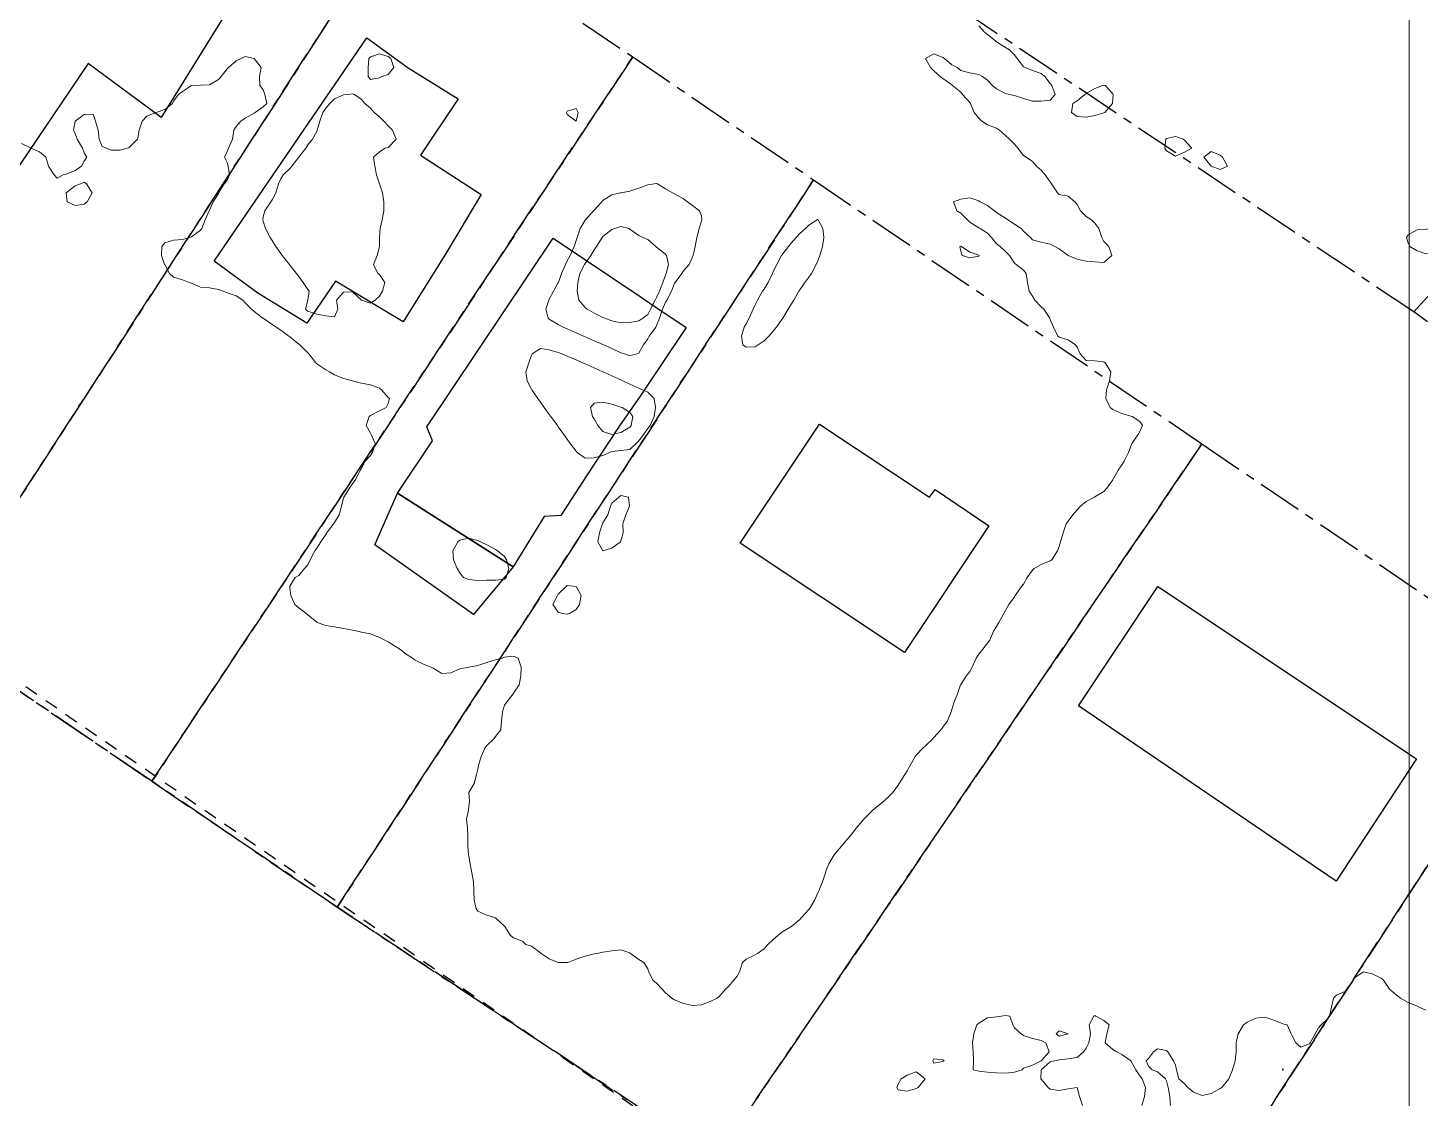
# Model space of a CAD drawing. Header units: centimetres. Extents: x 0 to 642158, y -847 to 649707.
# Drawn here: x 615989.6 to 616067.4, y 621320.2 to 621380 of the extents above; entities that cross this region are included whole.
import ezdxf

# ---------------------------------------------------------------- set-up
doc = ezdxf.new("R2010")
doc.units = ezdxf.units.CM
doc.header["$MEASUREMENT"] = 0
doc.linetypes.add('CENTERX2', pattern=[4, 2.5, -0.5, 0.5, -0.5])
doc.linetypes.add('JIS_02_0.7', pattern=[1.35, 0.75, -0.6])
for name, color, linetype, lineweight in [('MEV_grille', 254, 'Continuous', 9), ('WAL_parcellaire agricole', 7, 'JIS_02_0.7', 25), ('WAL_topographie 0.5', 253, 'Continuous', 20)]:
    doc.layers.add(name, color=color, linetype=linetype, lineweight=lineweight)
doc.layers.add('SPW_batiments', color=7, linetype='Continuous')
doc.layers.add('SPW_parcellaire cadastral', color=7, linetype='CENTERX2', lineweight=25, true_color=0xff0542)

# ---------------------------------------------------------------- blocks, each defined once
blk = doc.blocks.new('*U112')
at = {"layer": 'MEV_grille', "transparency": 33554687}
blk.add_lwpolyline([(0, 1825.476), (0, -1825.476)], dxfattribs=at)
blk = doc.blocks.new('*U113')
at = {"layer": 'MEV_grille', "color": 0, "linetype": 'ByBlock', "lineweight": -2, "transparency": 16777216}
blk.add_blockref('*U112', (700, 0), dxfattribs=at)

msp = doc.modelspace()

# ---------------------------------------------------------------- linework, layer by layer
at = {"layer": 'SPW_batiments'}
for points in [[(616001.319, 621387.196), (616001.51, 621387.069), (616000.907, 621386.16), (616002.618, 621383.936), (616002.24, 621383.327), (615997.052, 621374.966), (615992.973, 621377.987), (615983.451, 621363.916), (615984.608, 621362.918), (615982.9, 621360.098), (615987.907, 621356.376), (615985.686, 621353.113), (615984.469, 621350.845), (615972.999, 621358.466), (615980.376, 621369.135), (615988.443, 621380.811), (615988.793, 621380.565), (615988.936, 621380.765), (615996.037, 621390.704), (616001.319, 621387.196)], [(616010.869, 621377.728), (616013.659, 621375.997), (616011.552, 621372.853), (616014.936, 621370.658), (616012.973, 621367.356), (616010.575, 621363.541), (616006.798, 621365.811), (616005.195, 621363.464), (616002.457, 621365.151), (616000.025, 621366.933), (616008.541, 621379.41), (616010.869, 621377.728)], [(616018.471, 621352.667), (616016.735, 621349.848), (616010.256, 621353.966), (616012.228, 621356.885), (616011.91, 621357.679), (616018.965, 621368.212), (616023.824, 621364.958), (616024.372, 621364.591), (616026.402, 621363.231), (616023.825, 621359.384), (616022.679, 621357.725), (616020.835, 621354.938), (616019.39, 621352.72), (616018.471, 621352.667)], [(616040.002, 621353.737), (616040.311, 621354.168), (616043.326, 621352.139), (616038.6, 621345.058), (616029.424, 621351.169), (616033.855, 621357.824), (616040.002, 621353.737)], [(616016.735, 621349.848), (616014.51, 621347.191), (616009.001, 621351.08), (616010.256, 621353.966), (616016.735, 621349.848)], [(616067.227, 621339.129), (616062.727, 621332.296), (616048.326, 621342.094), (616052.759, 621348.76), (616067.227, 621339.129)]]:
    msp.add_lwpolyline(points, dxfattribs=at)
at = {"layer": 'SPW_parcellaire cadastral'}
for points in [[(616042.463, 621380.532), (616045.065, 621384.38), (616051.688, 621394.174), (616053.092, 621396.25), (616070.369, 621421.797), (616084.331, 621443.146), (616106.012, 621428.235), (616115.494, 621421.685), (616114.411, 621420.343), (616105.2, 621408.925), (616102.343, 621405.384), (616099.715, 621402.127), (616097.049, 621398.822), (616094.051, 621395.126), (616085.089, 621383.997), (616082.282, 621380.899), (616079.369, 621377.683), (616076.538, 621374.558), (616073.736, 621371.464), (616067.074, 621364.095), (616042.463, 621380.532)], [(615995.669, 621397.213), (616010.708, 621386.984), (615984.286, 621346.2), (615969.222, 621355.913), (615995.669, 621397.213)], [(615984.286, 621346.2), (616010.708, 621386.984), (616023.414, 621378.343), (615996.54, 621337.87), (615984.286, 621346.2)], [(616023.414, 621378.343), (616033.522, 621371.475), (616006.889, 621330.834), (615996.54, 621337.87), (616023.414, 621378.343)], [(616033.522, 621371.475), (616055.231, 621356.722), (616028.068, 621316.796), (616024.431, 621319.207), (616006.889, 621330.834), (616033.522, 621371.475)], [(616073.736, 621371.464), (616095.565, 621351.525), (616102.798, 621344.919), (616099.46, 621341.214), (616091.076, 621346.548), (616089.138, 621347.965), (616083.974, 621351.735), (616067.074, 621364.095), (616073.736, 621371.464)], [(616028.068, 621316.796), (616055.231, 621356.722), (616074.613, 621343.554), (616048.399, 621303.321), (616028.068, 621316.796)], [(616006.889, 621330.834), (616024.431, 621319.207), (616016.48, 621307.366), (616007.322, 621293.729), (616007.246, 621293.615), (616007.142, 621293.46), (616006.09, 621291.894), (615952.501, 621332.641), (615969.167, 621355.837), (615969.222, 621355.913), (615984.286, 621346.2), (615996.54, 621337.87), (616006.889, 621330.834)], [(616064.355, 621292.745), (616048.399, 621303.321), (616074.613, 621343.554), (616088.477, 621334.131), (616089.128, 621330.348), (616064.355, 621292.745)]]:
    msp.add_lwpolyline(points, dxfattribs=at)
at = {"layer": 'WAL_parcellaire agricole'}
msp.add_lwpolyline([(615932.823, 621382.262), (616024.829, 621318.773), (615932.664, 621181.331), (615908.845, 621200.511), (615897.084, 621294.508), (615929.327, 621350.511), (615927.074, 621372.261), (615932.823, 621382.262)], dxfattribs=at)
at = {"layer": 'WAL_topographie 0.5'}
for points in [[(616042.75, 621380.089), (616043.063, 621379.75), (616043.25, 621379.607), (616043.691, 621379.25), (616043.75, 621379.196), (616044.25, 621378.875), (616044.466, 621378.75), (616044.75, 621378.46), (616044.896, 621378.25), (616045.25, 621377.795), (616045.346, 621377.75), (616045.75, 621377.586), (616046.25, 621377.411), (616046.454, 621377.25), (616046.75, 621376.858), (616046.83, 621376.75), (616047.033, 621376.25), (616046.75, 621375.923), (616046.25, 621375.872), (616045.75, 621375.87), (616045.25, 621376.019), (616044.75, 621376.198), (616044.472, 621376.25), (616044.25, 621376.298), (616043.75, 621376.565), (616043.52, 621376.75), (616043.25, 621377.053), (616042.955, 621377.25), (616042.75, 621377.363), (616042.25, 621377.45), (616041.75, 621377.589), (616041.542, 621377.75), (616041.25, 621377.909), (616040.845, 621378.25), (616040.75, 621378.321), (616040.25, 621378.52), (616039.774, 621378.25), (616040.053, 621377.75), (616040.25, 621377.569), (616040.599, 621377.25), (616040.75, 621377.139), (616041.25, 621376.787), (616041.292, 621376.75), (616041.75, 621376.371), (616041.853, 621376.25), (616042.25, 621375.8), (616042.283, 621375.75), (616042.49, 621375.25), (616042.75, 621374.917), (616042.931, 621374.75), (616043.25, 621374.555), (616043.75, 621374.372), (616043.907, 621374.25), (616044.25, 621373.95), (616044.479, 621373.75), (616044.75, 621373.462), (616044.944, 621373.25), (616045.25, 621372.843), (616045.397, 621372.75), (616045.75, 621372.51), (616045.982, 621372.25), (616046.25, 621372.016), (616046.474, 621371.75), (616046.75, 621371.361), (616046.827, 621371.25), (616047.159, 621370.75), (616047.25, 621370.667), (616047.75, 621370.558), (616048.131, 621370.25), (616048.25, 621370.094), (616048.446, 621369.75), (616048.75, 621369.423), (616049.05, 621369.25), (616049.25, 621369.062), (616049.458, 621368.75), (616049.639, 621368.25), (616049.75, 621368.028), (616050.028, 621367.75), (616050.188, 621367.25), (616049.75, 621366.861), (616049.25, 621366.897), (616048.75, 621366.933), (616048.25, 621367.047), (616047.75, 621367.25), (616047.75, 621367.25), (616047.25, 621367.617), (616047, 621367.75), (616046.75, 621367.888), (616046.25, 621368), (616045.75, 621368.12), (616045.637, 621368.25), (616045.25, 621368.603), (616045.122, 621368.75), (616044.75, 621369), (616044.378, 621369.25), (616044.25, 621369.332), (616043.75, 621369.656), (616043.636, 621369.75), (616043.25, 621370.038), (616042.833, 621370.25), (616042.75, 621370.302), (616042.25, 621370.467), (616041.75, 621370.402), (616041.345, 621370.25), (616041.529, 621369.75), (616041.75, 621369.611), (616042.125, 621369.25), (616042.25, 621369.12), (616042.75, 621368.788), (616042.828, 621368.75), (616043.25, 621368.5), (616043.471, 621368.25), (616043.75, 621367.903), (616043.958, 621367.75), (616044.25, 621367.466), (616044.472, 621367.25), (616044.75, 621366.815), (616044.838, 621366.75), (616045.25, 621366.432), (616045.398, 621366.25), (616045.47, 621365.75), (616045.574, 621365.25), (616045.75, 621364.977), (616045.885, 621364.75), (616046.25, 621364.385), (616046.393, 621364.25), (616046.727, 621363.75), (616046.75, 621363.679), (616046.937, 621363.25), (616047.18, 621362.75), (616047.25, 621362.681), (616047.75, 621362.543), (616048.155, 621362.25), (616048.25, 621362.125), (616048.417, 621361.75), (616048.75, 621361.375), (616049.25, 621361.372), (616049.75, 621361.307), (616049.821, 621361.25), (616050.127, 621360.75), (616050.065, 621360.25), (616049.901, 621359.75), (616049.862, 621359.25), (616050.095, 621358.75), (616050.25, 621358.638), (616050.75, 621358.425), (616051.25, 621358.277), (616051.327, 621358.25), (616051.75, 621357.968), (616051.907, 621357.75), (616051.75, 621357.423), (616051.662, 621357.25), (616051.319, 621356.75), (616051.25, 621356.591), (616051.116, 621356.25), (616050.873, 621355.75), (616050.75, 621355.555), (616050.548, 621355.25), (616050.264, 621354.75), (616050.25, 621354.723), (616049.913, 621354.25), (616049.75, 621354.061), (616049.25, 621353.759), (616049.231, 621353.75), (616048.75, 621353.51), (616048.443, 621353.25), (616048.25, 621353.043), (616048.01, 621352.75), (616047.75, 621352.408), (616047.648, 621352.25), (616047.471, 621351.75), (616047.328, 621351.25), (616047.25, 621350.987), (616047.16, 621350.75), (616046.844, 621350.25), (616046.75, 621350.196), (616046.25, 621349.981), (616045.855, 621349.75), (616045.75, 621349.668), (616045.465, 621349.25), (616045.25, 621348.89), (616045.148, 621348.75), (616044.792, 621348.25), (616044.75, 621348.184), (616044.439, 621347.75), (616044.25, 621347.405), (616044.162, 621347.25), (616043.885, 621346.75), (616043.75, 621346.524), (616043.587, 621346.25), (616043.364, 621345.75), (616043.25, 621345.579), (616042.978, 621345.25), (616042.75, 621344.966), (616042.617, 621344.75), (616042.392, 621344.25), (616042.25, 621344), (616042.058, 621343.75), (616041.75, 621343.27), (616041.742, 621343.25), (616041.56, 621342.75), (616041.362, 621342.25), (616041.25, 621341.883), (616041.217, 621341.75), (616041.012, 621341.25), (616040.75, 621340.899), (616040.631, 621340.75), (616040.25, 621340.309), (616040.185, 621340.25), (616039.75, 621339.833), (616039.657, 621339.75), (616039.25, 621339.333), (616039.193, 621339.25), (616038.919, 621338.75), (616038.75, 621338.461), (616038.623, 621338.25), (616038.303, 621337.75), (616038.25, 621337.653), (616037.952, 621337.25), (616037.75, 621337.038), (616037.447, 621336.75), (616037.25, 621336.597), (616036.825, 621336.25), (616036.75, 621336.185), (616036.333, 621335.75), (616036.25, 621335.657), (616035.9, 621335.25), (616035.75, 621335.036), (616035.517, 621334.75), (616035.25, 621334.439), (616035.075, 621334.25), (616034.75, 621333.856), (616034.672, 621333.75), (616034.37, 621333.25), (616034.25, 621332.945), (616034.18, 621332.75), (616034.016, 621332.25), (616033.81, 621331.75), (616033.75, 621331.643), (616033.588, 621331.25), (616033.285, 621330.75), (616033.25, 621330.696), (616032.848, 621330.25), (616032.75, 621330.148), (616032.286, 621329.75), (616032.25, 621329.727), (616031.75, 621329.437), (616031.527, 621329.25), (616031.25, 621329.005), (616030.963, 621328.75), (616030.75, 621328.5), (616030.38, 621328.25), (616030.25, 621328.172), (616029.75, 621327.926), (616029.553, 621327.75), (616029.391, 621327.25), (616029.25, 621326.985), (616029.059, 621326.75), (616028.75, 621326.389), (616028.603, 621326.25), (616028.25, 621325.85), (616028.135, 621325.75)], [(616028.135, 621325.75), (616027.75, 621325.571), (616027.25, 621325.368), (616026.75, 621325.345), (616026.25, 621325.45), (616025.75, 621325.655), (616025.596, 621325.75), (616025.25, 621326.05), (616025.05, 621326.25), (616024.75, 621326.583), (616024.536, 621326.75), (616024.294, 621327.25), (616024.25, 621327.393), (616024.041, 621327.75), (616023.75, 621327.917), (616023.283, 621328.25), (616023.25, 621328.275), (616022.75, 621328.442), (616022.25, 621328.385), (616021.75, 621328.315), (616021.417, 621328.25), (616021.25, 621328.224), (616020.75, 621328.099), (616020.25, 621327.92), (616019.781, 621327.75), (616019.75, 621327.737), (616019.25, 621327.75), (616019.25, 621327.75), (616018.75, 621327.952), (616018.291, 621328.25), (616018.25, 621328.281), (616017.75, 621328.653), (616017.446, 621328.75), (616017.25, 621328.93), (616016.75, 621329.118), (616016.577, 621329.25), (616016.269, 621329.75), (616016.25, 621329.774), (616015.75, 621330.23), (616015.7, 621330.25), (616015.25, 621330.386), (616014.75, 621330.607), (616014.659, 621330.75), (616014.555, 621331.25), (616014.534, 621331.75), (616014.508, 621332.25), (616014.421, 621332.75), (616014.325, 621333.25), (616014.25, 621333.679), (616014.24, 621333.75), (616014.192, 621334.25), (616014.193, 621334.75), (616014.176, 621335.25), (616014.118, 621335.75), (616014.233, 621336.25), (616014.25, 621336.417), (616014.282, 621336.75), (616014.25, 621337.25), (616014.25, 621337.25), (616014.25, 621337.25), (616014.547, 621337.75), (616014.683, 621338.25), (616014.75, 621338.55), (616014.786, 621338.75), (616014.944, 621339.25), (616015.165, 621339.75), (616015.25, 621339.866), (616015.652, 621340.25), (616015.75, 621340.364), (616016.037, 621340.75), (616016.083, 621341.25), (616016.135, 621341.75), (616016.25, 621342.119), (616016.331, 621342.25), (616016.72, 621342.75), (616016.75, 621342.792), (616017.056, 621343.25), (616017.155, 621343.75), (616017.182, 621344.25), (616017, 621344.75), (616016.75, 621344.859), (616016.25, 621344.808), (616016.107, 621344.75), (616015.75, 621344.659), (616015.25, 621344.503), (616014.75, 621344.347), (616014.25, 621344.25), (616014.25, 621344.25), (616013.75, 621344.154), (616013.25, 621343.921), (616012.75, 621343.893), (616012.25, 621344.188), (616012.139, 621344.25), (616011.75, 621344.398), (616011.25, 621344.643), (616011.095, 621344.75), (616010.75, 621344.973), (616010.397, 621345.25), (616010.25, 621345.35), (616009.75, 621345.653), (616009.553, 621345.75), (616009.25, 621345.911), (616008.75, 621346.105), (616008.25, 621346.208), (616008.023, 621346.25), (616007.75, 621346.304), (616007.25, 621346.408), (616006.75, 621346.496), (616006.25, 621346.58), (616005.778, 621346.75), (616005.75, 621346.763), (616005.25, 621347.169), (616005.15, 621347.25), (616004.75, 621347.554), (616004.525, 621347.75), (616004.301, 621348.25), (616004.25, 621348.667), (616004.243, 621348.75), (616004.25, 621348.778), (616004.543, 621349.25), (616004.75, 621349.361), (616005.073, 621349.75), (616005.25, 621349.963), (616005.384, 621350.25), (616005.645, 621350.75), (616005.75, 621350.892), (616005.974, 621351.25), (616006.25, 621351.655), (616006.321, 621351.75), (616006.694, 621352.25), (616006.75, 621352.328), (616007.003, 621352.75), (616007.128, 621353.25), (616007.25, 621353.701), (616007.269, 621353.75), (616007.575, 621354.25), (616007.75, 621354.484), (616007.938, 621354.75), (616008.181, 621355.25), (616008.25, 621355.369), (616008.46, 621355.75), (616008.75, 621356.083), (616008.871, 621356.25), (616009.016, 621356.75), (616008.783, 621357.25), (616008.75, 621357.32), (616008.521, 621357.75), (616008.678, 621358.25), (616008.75, 621358.312), (616009.25, 621358.579), (616009.632, 621358.75), (616009.75, 621358.979), (616009.811, 621359.25), (616009.75, 621359.324), (616009.363, 621359.75), (616009.25, 621359.842), (616008.75, 621360.03), (616008.25, 621360.112), (616007.75, 621360.25), (616007.75, 621360.25), (616007.25, 621360.372), (616006.75, 621360.581), (616006.456, 621360.75), (616006.25, 621360.852), (616005.75, 621361.2), (616005.702, 621361.25), (616005.306, 621361.75), (616005.25, 621361.811), (616004.814, 621362.25), (616004.75, 621362.302), (616004.25, 621362.699), (616004.19, 621362.75), (616003.75, 621363.071), (616003.484, 621363.25), (616003.25, 621363.389), (616002.75, 621363.745), (616002.743, 621363.75), (616002.25, 621364.125), (616002.111, 621364.25), (616001.75, 621364.609), (616001.613, 621364.75), (616001.25, 621365.005), (616000.75, 621365.171), (616000.526, 621365.25), (616000.25, 621365.356), (615999.75, 621365.441), (615999.25, 621365.488), (615998.75, 621365.707), (615998.625, 621365.75), (615998.25, 621365.89), (615997.75, 621366.045), (615997.526, 621366.25), (615997.25, 621366.741), (615997.245, 621366.75), (615997.068, 621367.25), (615997.083, 621367.75), (615997.25, 621367.959), (615997.75, 621368.106), (615998.25, 621368.145), (615998.634, 621368.25), (615998.75, 621368.294), (615999.25, 621368.662), (615999.318, 621368.75), (615999.521, 621369.25), (615999.736, 621369.75), (615999.75, 621369.774), (615999.957, 621370.25), (616000.25, 621370.717), (616000.266, 621370.75), (616000.577, 621371.25), (616000.75, 621371.443), (616000.868, 621371.75), (616000.796, 621372.25), (616000.75, 621372.453), (616000.601, 621372.75), (616000.75, 621373.064), (616000.809, 621373.25), (616001.047, 621373.75), (616001.121, 621374.25), (616001.25, 621374.454), (616001.505, 621374.75), (616001.75, 621374.921), (616002.25, 621375.212), (616002.315, 621375.25), (616002.75, 621375.559), (616002.96, 621375.75), (616002.849, 621376.25), (616002.75, 621376.5), (616002.565, 621376.75), (616002.556, 621377.25), (616002.643, 621377.75), (616002.25, 621378.25), (616002.25, 621378.25), (616001.75, 621378.375), (616001.531, 621378.25), (616001.25, 621378.135), (616000.821, 621377.75), (616000.75, 621377.684), (616000.406, 621377.25), (616000.25, 621377.08), (615999.75, 621376.793), (615999.25, 621376.772), (615998.75, 621376.75), (615998.75, 621376.75), (615998.25, 621376.417), (615998.028, 621376.25), (615997.75, 621375.875), (615997.689, 621375.75), (615997.25, 621375.404), (615996.779, 621375.25), (615996.75, 621375.241), (615996.25, 621375.035), (615995.997, 621374.75), (615995.833, 621374.25), (615995.75, 621373.827), (615995.729, 621373.75), (615995.25, 621373.261), (615995.15, 621373.25), (615994.75, 621373.139), (615994.25, 621373.135), (615994, 621373.25), (615993.75, 621373.344), (615993.595, 621373.75), (615993.524, 621374.25), (615993.389, 621374.75), (615993.25, 621375.145), (615992.75, 621375.136), (615992.25, 621374.75), (615992.25, 621374.75), (615992.146, 621374.25), (615992.25, 621374.058), (615992.358, 621373.75), (615992.66, 621373.25), (615992.75, 621372.981), (615992.908, 621372.75), (615992.75, 621372.519), (615992.598, 621372.25), (615992.25, 621372.007), (615991.75, 621371.798), (615991.583, 621371.75), (615991.25, 621371.568), (615991.076, 621371.75), (615990.75, 621372.25), (615990.75, 621372.25), (615990.603, 621372.75), (615990.25, 621373.043), (615989.778, 621373.25), (615989.75, 621373.262), (615989.25, 621373.5)], [(616009.393, 621377.25), (616009.25, 621377.179), (616008.75, 621377.092), (616008.625, 621377.25), (616008.62, 621377.75), (616008.659, 621378.25), (616008.75, 621378.354), (616009.25, 621378.521), (616009.75, 621378.37), (616009.892, 621378.25), (616010.068, 621377.75), (616009.75, 621377.361), (616009.393, 621377.25)], [(616049.8, 621375.25), (616049.75, 621375.221), (616049.25, 621375.074), (616048.75, 621374.989), (616048.25, 621375.023), (616047.937, 621375.25), (616048.012, 621375.75), (616048.25, 621375.901), (616048.676, 621376.25), (616048.75, 621376.294), (616049.25, 621376.578), (616049.673, 621376.75), (616049.75, 621376.771), (616049.813, 621376.75), (616050.25, 621376.283), (616050.265, 621376.25), (616050.25, 621376), (616050.23, 621375.75), (616049.8, 621375.25)], [(616006.938, 621364.25), (616006.75, 621363.821), (616006.25, 621363.886), (616005.75, 621363.971), (616005.25, 621364.135), (616005.118, 621364.25), (616005.25, 621364.75), (616005.25, 621364.75), (616005.328, 621365.25), (616005.25, 621365.356), (616005, 621365.75), (616004.75, 621366.075), (616004.611, 621366.25), (616004.25, 621366.714), (616004.221, 621366.75), (616003.825, 621367.25), (616003.75, 621367.357), (616003.465, 621367.75), (616003.25, 621368.097), (616003.15, 621368.25), (616002.882, 621368.75), (616002.75, 621369.167), (616002.73, 621369.25), (616002.75, 621369.417), (616002.841, 621369.75), (616003.185, 621370.25), (616003.25, 621370.368), (616003.467, 621370.75), (616003.604, 621371.25), (616003.75, 621371.536), (616003.872, 621371.75), (616004.25, 621372.118), (616004.352, 621372.25), (616004.75, 621372.75), (616004.75, 621372.75), (616005.135, 621373.25), (616005.25, 621373.428), (616005.505, 621373.75), (616005.75, 621374.183), (616005.777, 621374.25), (616005.925, 621374.75), (616006.097, 621375.25), (616006.25, 621375.487), (616006.473, 621375.75), (616006.75, 621376.008), (616007.25, 621376.232), (616007.5, 621376.25), (616007.75, 621376.288), (616007.857, 621376.25), (616008.25, 621375.961), (616008.432, 621375.75), (616008.75, 621375.481), (616008.957, 621375.25), (616009.25, 621375), (616009.507, 621374.75), (616009.75, 621374.492), (616009.992, 621374.25), (616010.19, 621373.75), (616009.75, 621373.292), (616009.583, 621373.25), (616009.25, 621373.05), (616008.917, 621372.75), (616009, 621372.25), (616009.083, 621371.75), (616009.25, 621371.25), (616009.25, 621371.25), (616009.417, 621370.75), (616009.5, 621370.25), (616009.5, 621369.75), (616009.4, 621369.25), (616009.286, 621368.75), (616009.25, 621368.25), (616009.25, 621367.75), (616009.25, 621367.75), (616009.125, 621367.25), (616008.929, 621366.75), (616009.167, 621366.25), (616009.25, 621366.183), (616009.56, 621365.75), (616009.428, 621365.25), (616009.25, 621364.975), (616009.013, 621364.75), (616008.75, 621364.583), (616008.25, 621364.75), (616008.25, 621364.75), (616007.75, 621365.228), (616007.25, 621365.202), (616006.854, 621364.75), (616006.938, 621364.25)], [(616020.25, 621374.75), (616020.25, 621374.75), (616020.25, 621374.75), (616019.75, 621375.135), (616019.714, 621375.25), (616019.75, 621375.308), (616020.25, 621375.472), (616020.364, 621375.25), (616020.25, 621374.75)], [(616054.667, 621373.25), (616054.25, 621373.029), (616053.75, 621372.804), (616053.25, 621373.099), (616053.148, 621373.25), (616053.209, 621373.75), (616053.25, 621373.795), (616053.75, 621373.902), (616054.187, 621373.75), (616054.25, 621373.691), (616054.667, 621373.25)], [(616056.656, 621372.25), (616056.25, 621372.059), (616055.75, 621372.25), (616055.75, 621372.25), (616055.329, 621372.75), (616055.75, 621373.058), (616056.25, 621372.852), (616056.382, 621372.75), (616056.656, 621372.25)], [(615992.921, 621370.25), (615992.75, 621370.115), (615992.25, 621370.036), (615991.8, 621370.25), (615991.75, 621370.75), (615991.75, 621370.75), (615991.75, 621370.75), (615992.25, 621371.141), (615992.541, 621371.25), (615992.75, 621371.35), (615992.875, 621371.25), (615993.2, 621370.75), (615992.921, 621370.25)], [(616023.25, 621361.651), (616023.64, 621361.75), (616023.75, 621361.792), (616024.016, 621362.25), (616024.25, 621362.597), (616024.335, 621362.75), (616024.701, 621363.25), (616024.75, 621363.346), (616024.915, 621363.75), (616025.072, 621364.25), (616025.25, 621364.647), (616025.316, 621364.75), (616025.572, 621365.25), (616025.75, 621365.709), (616025.777, 621365.75), (616026.148, 621366.25), (616026.25, 621366.396), (616026.572, 621366.75), (616026.75, 621367.18), (616026.788, 621367.25), (616026.905, 621367.75), (616026.99, 621368.25), (616027.133, 621368.75), (616027.25, 621369.16), (616027.284, 621369.25), (616027.25, 621369.464), (616027.149, 621369.75), (616026.75, 621370.047), (616026.467, 621370.25), (616026.25, 621370.422), (616025.75, 621370.691), (616025.643, 621370.75), (616025.25, 621370.976), (616024.804, 621371.25), (616024.75, 621371.279), (616024.604, 621371.25), (616024.25, 621371.201), (616023.75, 621371.005), (616023.25, 621370.843), (616022.75, 621370.76), (616022.711, 621370.75), (616022.25, 621370.638), (616021.75, 621370.318), (616021.682, 621370.25), (616021.25, 621369.782), (616021.222, 621369.75), (616020.766, 621369.25), (616020.75, 621369.229), (616020.47, 621368.75), (616020.304, 621368.25), (616020.25, 621368.087), (616020.144, 621367.75), (616019.918, 621367.25), (616019.75, 621366.943), (616019.646, 621366.75), (616019.438, 621366.25), (616019.258, 621365.75), (616019.25, 621365.732), (616018.993, 621365.25), (616018.75, 621364.801), (616018.722, 621364.75), (616018.564, 621364.25), (616018.679, 621363.75), (616018.75, 621363.695), (616019.25, 621363.386), (616019.517, 621363.25), (616019.75, 621363.148), (616020.25, 621362.928), (616020.655, 621362.75), (616020.75, 621362.708), (616021.25, 621362.489), (616021.75, 621362.269), (616021.792, 621362.25), (616022.25, 621362.045), (616022.75, 621361.813), (616022.955, 621361.75), (616023.25, 621361.651)], [(616023.75, 621363.603), (616023.973, 621363.75), (616024.25, 621363.955), (616024.397, 621364.25), (616024.67, 621364.75), (616024.75, 621364.895), (616024.915, 621365.25), (616025.087, 621365.75), (616025.25, 621366.16), (616025.286, 621366.25), (616025.406, 621366.75), (616025.306, 621367.25), (616025.25, 621367.325), (616024.75, 621367.707), (616024.708, 621367.75), (616024.25, 621368.135), (616024, 621368.25), (616023.75, 621368.36), (616023.25, 621368.73), (616023.205, 621368.75), (616022.75, 621368.864), (616022.405, 621368.75), (616022.25, 621368.703), (616021.75, 621368.318), (616021.695, 621368.25), (616021.381, 621367.75), (616021.25, 621367.569), (616021.062, 621367.25), (616020.75, 621366.81), (616020.709, 621366.75), (616020.461, 621366.25), (616020.351, 621365.75), (616020.307, 621365.25), (616020.404, 621364.75), (616020.75, 621364.341), (616020.861, 621364.25), (616021.25, 621364.034), (616021.75, 621363.791), (616021.855, 621363.75), (616022.25, 621363.593), (616022.75, 621363.479), (616023.25, 621363.506), (616023.75, 621363.603)], [(616030.43, 621362.25), (616030.25, 621362.143), (616029.75, 621362.123), (616029.574, 621362.25), (616029.49, 621362.75), (616029.648, 621363.25), (616029.75, 621363.44), (616029.923, 621363.75), (616030.145, 621364.25), (616030.25, 621364.488), (616030.385, 621364.75), (616030.672, 621365.25), (616030.75, 621365.364), (616030.984, 621365.75), (616031.222, 621366.25), (616031.25, 621366.311), (616031.458, 621366.75), (616031.734, 621367.25), (616031.75, 621367.272), (616032.113, 621367.75), (616032.25, 621367.919), (616032.549, 621368.25), (616032.75, 621368.473), (616033.07, 621368.75), (616033.25, 621368.947), (616033.727, 621369.25), (616033.75, 621369.273), (616033.778, 621369.25), (616034.033, 621368.75), (616034.086, 621368.25), (616034.023, 621367.75), (616033.865, 621367.25), (616033.75, 621366.954), (616033.669, 621366.75), (616033.413, 621366.25), (616033.25, 621366.033), (616033.041, 621365.75), (616032.75, 621365.324), (616032.702, 621365.25), (616032.408, 621364.75), (616032.25, 621364.492), (616032.101, 621364.25), (616031.804, 621363.75), (616031.75, 621363.672), (616031.443, 621363.25), (616031.25, 621362.999), (616031.021, 621362.75), (616030.75, 621362.485), (616030.43, 621362.25)], [(616068.75, 621367.648), (616068.891, 621367.75), (616069.25, 621368.109), (616069.345, 621368.25), (616069.25, 621368.594), (616069.154, 621368.75), (616068.75, 621368.88), (616068.25, 621368.821), (616067.908, 621368.75), (616067.75, 621368.702), (616067.25, 621368.675), (616066.75, 621368.402), (616066.655, 621368.25), (616066.75, 621367.946), (616066.848, 621367.75), (616067.25, 621367.516), (616067.75, 621367.34), (616068.25, 621367.393), (616068.75, 621367.648)], [(616042.75, 621367.205), (616042.783, 621367.25), (616042.75, 621367.266), (616042.25, 621367.437), (616041.796, 621367.75), (616041.75, 621367.765), (616041.7, 621367.75), (616041.75, 621367.5), (616041.822, 621367.25), (616042.25, 621367.12), (616042.75, 621367.205)], [(616022.107, 621356.25), (616021.75, 621356.082), (616021.25, 621355.935), (616020.75, 621355.934), (616020.307, 621356.25), (616020.25, 621356.316), (616019.924, 621356.75), (616019.75, 621356.99), (616019.557, 621357.25), (616019.25, 621357.682), (616019.2, 621357.75), (616018.836, 621358.25), (616018.75, 621358.366), (616018.464, 621358.75), (616018.25, 621359.046), (616018.1, 621359.25), (616017.766, 621359.75), (616017.75, 621359.784), (616017.505, 621360.25), (616017.431, 621360.75), (616017.602, 621361.25), (616017.75, 621361.672), (616017.783, 621361.75), (616018.25, 621362.054), (616018.75, 621361.978), (616019.25, 621361.828), (616019.443, 621361.75), (616019.75, 621361.624), (616020.25, 621361.412), (616020.62, 621361.25), (616020.75, 621361.193), (616021.25, 621360.973), (616021.75, 621360.754), (616021.759, 621360.75), (616022.25, 621360.534), (616022.75, 621360.307), (616022.865, 621360.25), (616023.25, 621360.061), (616023.75, 621359.831), (616023.967, 621359.75), (616024.25, 621359.612), (616024.61, 621359.25), (616024.68, 621358.75), (616024.609, 621358.25), (616024.386, 621357.75), (616024.25, 621357.578), (616024.018, 621357.25), (616023.75, 621356.886), (616023.61, 621356.75), (616023.25, 621356.417), (616022.75, 621356.348), (616022.25, 621356.299), (616022.107, 621356.25)], [(616022.25, 621357.25), (616022.25, 621357.25), (616022.25, 621357.25), (616021.75, 621357.423), (616021.464, 621357.75), (616021.25, 621358.114), (616021.163, 621358.25), (616021.052, 621358.75), (616021.25, 621358.997), (616021.75, 621359.059), (616022.25, 621358.951), (616022.75, 621358.781), (616022.817, 621358.75), (616023.25, 621358.48), (616023.427, 621358.25), (616023.328, 621357.75), (616023.25, 621357.653), (616022.75, 621357.356), (616022.25, 621357.25)], [(616022.25, 621350.893), (616022.726, 621351.25), (616022.75, 621351.313), (616022.88, 621351.75), (616022.85, 621352.25), (616023.026, 621352.75), (616023.231, 621353.25), (616023.173, 621353.75), (616022.75, 621353.83), (616022.628, 621353.75), (616022.25, 621353.403), (616022.165, 621353.25), (616022.012, 621352.75), (616021.75, 621352.318), (616021.726, 621352.25), (616021.56, 621351.75), (616021.461, 621351.25), (616021.75, 621350.75), (616022.25, 621350.893)], [(616016.25, 621349.167), (616016.347, 621349.25), (616016.488, 621349.75), (616016.357, 621350.25), (616016.25, 621350.431), (616015.859, 621350.75), (616015.75, 621350.823), (616015.25, 621351.087), (616014.902, 621351.25), (616014.75, 621351.324), (616014.25, 621351.458), (616013.75, 621351.348), (616013.634, 621351.25), (616013.354, 621350.75), (616013.388, 621350.25), (616013.593, 621349.75), (616013.75, 621349.516), (616013.958, 621349.25), (616014.25, 621349.139), (616014.75, 621349.08), (616015.25, 621349.101), (616015.75, 621349.111), (616016.25, 621349.167)], [(616019.75, 621347.199), (616019.875, 621347.25), (616020.25, 621347.477), (616020.446, 621347.75), (616020.536, 621348.25), (616020.25, 621348.75), (616020.25, 621348.75), (616019.75, 621348.807), (616019.7, 621348.75), (616019.25, 621348.321), (616019.202, 621348.25), (616018.944, 621347.75), (616019.25, 621347.327), (616019.472, 621347.25), (616019.75, 621347.199)], [(616067.75, 621325.08), (616067.364, 621325.25), (616067.25, 621325.3), (616066.75, 621325.5), (616066.33, 621325.75), (616066.25, 621325.8), (616065.75, 621326.209), (616065.713, 621326.25), (616065.378, 621326.75), (616065.25, 621326.872), (616064.75, 621327.11), (616064.25, 621327.227), (616063.75, 621326.889), (616063.7, 621326.75), (616063.372, 621326.25), (616063.25, 621326.148), (616062.75, 621325.922), (616062.588, 621325.75), (616062.475, 621325.25), (616062.35, 621324.75), (616062.25, 621324.591), (616061.9, 621324.25), (616061.75, 621324.083), (616061.553, 621323.75), (616061.282, 621323.25), (616061.25, 621323.206), (616060.75, 621323.007), (616060.483, 621323.25), (616060.25, 621323.687), (616060.21, 621323.75), (616059.999, 621324.25), (616059.75, 621324.321), (616059.25, 621324.529), (616058.75, 621324.682), (616058.25, 621324.631), (616057.75, 621324.403), (616057.554, 621324.25), (616057.25, 621323.75), (616057.25, 621323.75), (616057.14, 621323.25), (616057.134, 621322.75), (616057.094, 621322.25), (616056.932, 621321.75), (616056.75, 621321.279), (616056.741, 621321.25), (616056.341, 621320.75), (616056.25, 621320.7), (616055.75, 621320.425), (616055.25, 621320.318), (616054.75, 621320.493), (616054.444, 621320.75), (616054.25, 621320.964), (616053.942, 621321.25), (616053.801, 621321.75), (616053.75, 621322), (616053.639, 621322.25), (616053.329, 621322.75), (616053.25, 621322.825), (616052.75, 621322.909), (616052.517, 621322.75), (616052.25, 621322.386), (616052.114, 621322.25), (616052.25, 621321.95), (616052.45, 621321.75), (616052.75, 621321.625), (616053.2, 621321.25), (616053.25, 621321.125), (616053.344, 621320.75), (616053.425, 621320.25), (616053.467, 621319.75)], [(616044.75, 621321.61), (616045.187, 621321.75), (616045.25, 621321.833), (616045.75, 621322), (616046.25, 621322.25), (616046.25, 621322.25), (616046.694, 621322.75), (616046.5, 621323.25), (616046.25, 621323.386), (616045.75, 621323.5), (616045.25, 621323.659), (616045.125, 621323.75), (616044.75, 621324.083), (616044.65, 621324.25), (616044.5, 621324.75), (616044.25, 621324.786), (616044, 621324.75), (616043.75, 621324.704), (616043.25, 621324.654), (616042.75, 621324.345), (616042.653, 621324.25), (616042.477, 621323.75), (616042.409, 621323.25), (616042.432, 621322.75), (616042.464, 621322.25), (616042.45, 621321.75), (616042.75, 621321.667), (616043.25, 621321.611), (616043.75, 621321.583), (616044.25, 621321.554), (616044.75, 621321.61)], [(616051.875, 621319.75), (616052.009, 621320.25), (616052.074, 621320.75), (616051.893, 621321.25), (616051.75, 621321.417), (616051.528, 621321.75), (616051.25, 621322.25), (616051.25, 621322.25), (616050.75, 621322.607), (616050.477, 621322.75), (616050.25, 621322.889), (616049.817, 621323.25), (616049.917, 621323.75), (616050.036, 621324.25), (616049.75, 621324.5), (616049.306, 621324.75), (616049.25, 621324.783), (616049.194, 621324.75), (616048.928, 621324.25), (616049, 621323.75), (616048.9, 621323.25), (616048.75, 621322.95), (616048.607, 621322.75), (616048.25, 621322.438), (616047.75, 621322.361), (616047.25, 621322.306), (616047, 621322.25), (616046.75, 621322.187), (616046.25, 621321.75), (616046.25, 621321.749), (616046.226, 621321.25), (616046.25, 621321.225), (616046.63, 621320.75), (616046.75, 621320.662), (616047.25, 621320.583), (616047.75, 621320.679), (616048.25, 621320.75), (616048.25, 621320.75), (616048.25, 621320.75), (616048.393, 621320.25), (616048.55, 621319.75)], [(616047.25, 621323.625), (616047.75, 621323.75), (616047.25, 621323.917), (616047.083, 621323.75), (616047.25, 621323.625)], [(616040.75, 621322.204), (616040.812, 621322.25), (616040.75, 621322.3), (616040.25, 621322.35), (616040.179, 621322.25), (616040.25, 621322.125), (616040.75, 621322.204)], [(616039.25, 621320.71), (616039.375, 621320.75), (616039.75, 621321.25), (616039.25, 621321.631), (616038.75, 621321.446), (616038.417, 621321.25), (616038.25, 621320.938), (616038.182, 621320.75), (616038.25, 621320.635), (616038.75, 621320.552), (616039.25, 621320.71)], [(616059.781, 621321.75), (616059.75, 621321.727), (616059.724, 621321.75), (616059.75, 621321.821), (616059.781, 621321.75)]]:
    msp.add_lwpolyline(points, dxfattribs=at)

# ---------------------------------------------------------------- block references
at = {"layer": 'MEV_grille', "transparency": 33554687}
msp.add_blockref('*U113', (615366.814, 620593.644), dxfattribs=at)

doc.saveas('drawing.dxf')
